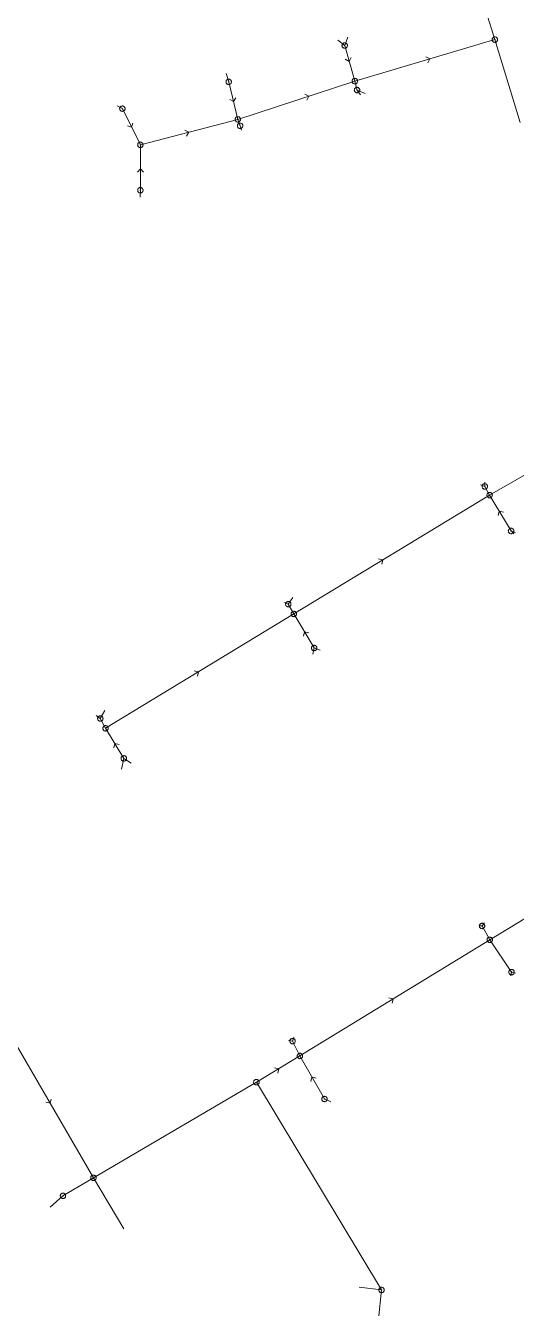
# Model space of a CAD drawing. Header units: metres. Extents: x 25504150 to 25508618, y 6694193 to 6702753.
# Drawn here: x 25504933.5 to 25505016.7, y 6700345.6 to 6700563 of the extents above; entities that cross this region are included whole.
import ezdxf

# ---------------------------------------------------------------- set-up
doc = ezdxf.new("R2010")
doc.units = ezdxf.units.M
for name, pattern in [('Sewer_node', [0]), ('Viemariputket', [0]), ('Viemarivarusteet', [0])]:
    doc.linetypes.add(name, pattern=pattern)
for name, color, linetype, lineweight in [('Sewer_node', 7, 'Sewer_node', 0), ('Viemariputket', 7, 'Viemariputket', 0), ('Viemarivarusteet', 7, 'Viemarivarusteet', 0)]:
    doc.layers.add(name, color=color, linetype=linetype, lineweight=lineweight)

msp = doc.modelspace()

# ---------------------------------------------------------------- linework, layer by layer
at = {"layer": 'Sewer_node', "color": 46, "linetype": 'Continuous', "true_color": 0x7f5f00, "flags": 128}
for points, elevation in [([(25505013.54, 6700560.67), (25505013.53, 6700560.74), (25505013.52, 6700560.81), (25505013.49, 6700560.88), (25505013.45, 6700560.94), (25505013.41, 6700561), (25505013.35, 6700561.04), (25505013.29, 6700561.08), (25505013.22, 6700561.11), (25505013.15, 6700561.12), (25505013.08, 6700561.13), (25505013.01, 6700561.12), (25505012.94, 6700561.11), (25505012.87, 6700561.08), (25505012.81, 6700561.04), (25505012.75, 6700561), (25505012.71, 6700560.94), (25505012.67, 6700560.88), (25505012.64, 6700560.81), (25505012.63, 6700560.74), (25505012.62, 6700560.67), (25505012.63, 6700560.6), (25505012.64, 6700560.53), (25505012.67, 6700560.46), (25505012.71, 6700560.4), (25505012.75, 6700560.34), (25505012.81, 6700560.3), (25505012.87, 6700560.26), (25505012.94, 6700560.23), (25505013.01, 6700560.22), (25505013.08, 6700560.21), (25505013.15, 6700560.22), (25505013.22, 6700560.23), (25505013.29, 6700560.26), (25505013.35, 6700560.3), (25505013.41, 6700560.34), (25505013.45, 6700560.4), (25505013.49, 6700560.46), (25505013.52, 6700560.53), (25505013.53, 6700560.6)], 57.4), ([(25504988.07, 6700559.67), (25504988.06, 6700559.74), (25504988.05, 6700559.81), (25504988.02, 6700559.88), (25504987.98, 6700559.94), (25504987.94, 6700560), (25504987.88, 6700560.04), (25504987.82, 6700560.08), (25504987.75, 6700560.11), (25504987.68, 6700560.12), (25504987.61, 6700560.13), (25504987.54, 6700560.12), (25504987.47, 6700560.11), (25504987.4, 6700560.08), (25504987.34, 6700560.04), (25504987.28, 6700560), (25504987.24, 6700559.94), (25504987.2, 6700559.88), (25504987.17, 6700559.81), (25504987.16, 6700559.74), (25504987.15, 6700559.67), (25504987.16, 6700559.6), (25504987.17, 6700559.53), (25504987.2, 6700559.46), (25504987.24, 6700559.4), (25504987.28, 6700559.34), (25504987.34, 6700559.3), (25504987.4, 6700559.26), (25504987.47, 6700559.23), (25504987.54, 6700559.22), (25504987.61, 6700559.21), (25504987.68, 6700559.22), (25504987.75, 6700559.23), (25504987.82, 6700559.26), (25504987.88, 6700559.3), (25504987.94, 6700559.34), (25504987.98, 6700559.4), (25504988.02, 6700559.46), (25504988.05, 6700559.53), (25504988.06, 6700559.6)], 57.3), ([(25504968.4, 6700553.51), (25504968.39, 6700553.58), (25504968.38, 6700553.65), (25504968.35, 6700553.72), (25504968.31, 6700553.78), (25504968.27, 6700553.84), (25504968.21, 6700553.88), (25504968.15, 6700553.92), (25504968.08, 6700553.95), (25504968.01, 6700553.96), (25504967.94, 6700553.97), (25504967.87, 6700553.96), (25504967.8, 6700553.95), (25504967.73, 6700553.92), (25504967.67, 6700553.88), (25504967.61, 6700553.84), (25504967.57, 6700553.78), (25504967.53, 6700553.72), (25504967.5, 6700553.65), (25504967.49, 6700553.58), (25504967.48, 6700553.51), (25504967.49, 6700553.44), (25504967.5, 6700553.37), (25504967.53, 6700553.3), (25504967.57, 6700553.24), (25504967.61, 6700553.18), (25504967.67, 6700553.14), (25504967.73, 6700553.1), (25504967.8, 6700553.07), (25504967.87, 6700553.06), (25504967.94, 6700553.05), (25504968.01, 6700553.06), (25504968.08, 6700553.07), (25504968.15, 6700553.1), (25504968.21, 6700553.14), (25504968.27, 6700553.18), (25504968.31, 6700553.24), (25504968.35, 6700553.3), (25504968.38, 6700553.37), (25504968.39, 6700553.44)], 58.15), ([(25504989.79, 6700553.64), (25504989.78, 6700553.71), (25504989.77, 6700553.78), (25504989.74, 6700553.85), (25504989.7, 6700553.91), (25504989.66, 6700553.97), (25504989.6, 6700554.01), (25504989.54, 6700554.05), (25504989.47, 6700554.08), (25504989.4, 6700554.09), (25504989.33, 6700554.1), (25504989.26, 6700554.09), (25504989.19, 6700554.08), (25504989.12, 6700554.05), (25504989.06, 6700554.01), (25504989, 6700553.97), (25504988.96, 6700553.91), (25504988.92, 6700553.85), (25504988.89, 6700553.78), (25504988.88, 6700553.71), (25504988.87, 6700553.64), (25504988.88, 6700553.57), (25504988.89, 6700553.5), (25504988.92, 6700553.43), (25504988.96, 6700553.37), (25504989, 6700553.31), (25504989.06, 6700553.27), (25504989.12, 6700553.23), (25504989.19, 6700553.2), (25504989.26, 6700553.19), (25504989.33, 6700553.18), (25504989.4, 6700553.19), (25504989.47, 6700553.2), (25504989.54, 6700553.23), (25504989.6, 6700553.27), (25504989.66, 6700553.31), (25504989.7, 6700553.37), (25504989.74, 6700553.43), (25504989.77, 6700553.5), (25504989.78, 6700553.57)], 57.18), ([(25504990.16, 6700552.13), (25504990.15, 6700552.2), (25504990.14, 6700552.27), (25504990.11, 6700552.34), (25504990.07, 6700552.4), (25504990.03, 6700552.46), (25504989.97, 6700552.5), (25504989.91, 6700552.54), (25504989.84, 6700552.57), (25504989.77, 6700552.58), (25504989.7, 6700552.59), (25504989.63, 6700552.58), (25504989.56, 6700552.57), (25504989.49, 6700552.54), (25504989.43, 6700552.5), (25504989.37, 6700552.46), (25504989.33, 6700552.4), (25504989.29, 6700552.34), (25504989.26, 6700552.27), (25504989.25, 6700552.2), (25504989.24, 6700552.13), (25504989.25, 6700552.06), (25504989.26, 6700551.99), (25504989.29, 6700551.92), (25504989.33, 6700551.86), (25504989.37, 6700551.8), (25504989.43, 6700551.76), (25504989.49, 6700551.72), (25504989.56, 6700551.69), (25504989.63, 6700551.68), (25504989.7, 6700551.67), (25504989.77, 6700551.68), (25504989.84, 6700551.69), (25504989.91, 6700551.72), (25504989.97, 6700551.76), (25504990.03, 6700551.8), (25504990.07, 6700551.86), (25504990.11, 6700551.92), (25504990.14, 6700551.99), (25504990.15, 6700552.06)], 57.19), ([(25504950.36, 6700548.97), (25504950.35, 6700549.04), (25504950.34, 6700549.11), (25504950.31, 6700549.18), (25504950.27, 6700549.24), (25504950.23, 6700549.3), (25504950.17, 6700549.34), (25504950.11, 6700549.38), (25504950.04, 6700549.41), (25504949.97, 6700549.42), (25504949.9, 6700549.43), (25504949.83, 6700549.42), (25504949.76, 6700549.41), (25504949.69, 6700549.38), (25504949.63, 6700549.34), (25504949.57, 6700549.3), (25504949.53, 6700549.24), (25504949.49, 6700549.18), (25504949.46, 6700549.11), (25504949.45, 6700549.04), (25504949.44, 6700548.97), (25504949.45, 6700548.9), (25504949.46, 6700548.83), (25504949.49, 6700548.76), (25504949.53, 6700548.7), (25504949.57, 6700548.64), (25504949.63, 6700548.6), (25504949.69, 6700548.56), (25504949.76, 6700548.53), (25504949.83, 6700548.52), (25504949.9, 6700548.51), (25504949.97, 6700548.52), (25504950.04, 6700548.53), (25504950.11, 6700548.56), (25504950.17, 6700548.6), (25504950.23, 6700548.64), (25504950.27, 6700548.7), (25504950.31, 6700548.76), (25504950.34, 6700548.83), (25504950.35, 6700548.9)], 59.61), ([(25504969.94, 6700547.15), (25504969.93, 6700547.22), (25504969.92, 6700547.29), (25504969.89, 6700547.36), (25504969.85, 6700547.42), (25504969.81, 6700547.48), (25504969.75, 6700547.52), (25504969.69, 6700547.56), (25504969.62, 6700547.59), (25504969.55, 6700547.6), (25504969.48, 6700547.61), (25504969.41, 6700547.6), (25504969.34, 6700547.59), (25504969.27, 6700547.56), (25504969.21, 6700547.52), (25504969.15, 6700547.48), (25504969.11, 6700547.42), (25504969.07, 6700547.36), (25504969.04, 6700547.29), (25504969.03, 6700547.22), (25504969.02, 6700547.15), (25504969.03, 6700547.08), (25504969.04, 6700547.01), (25504969.07, 6700546.94), (25504969.11, 6700546.88), (25504969.15, 6700546.82), (25504969.21, 6700546.78), (25504969.27, 6700546.74), (25504969.34, 6700546.71), (25504969.41, 6700546.7), (25504969.48, 6700546.69), (25504969.55, 6700546.7), (25504969.62, 6700546.71), (25504969.69, 6700546.74), (25504969.75, 6700546.78), (25504969.81, 6700546.82), (25504969.85, 6700546.88), (25504969.89, 6700546.94), (25504969.92, 6700547.01), (25504969.93, 6700547.08)], 58.06), ([(25504970.33, 6700546.07), (25504970.32, 6700546.14), (25504970.31, 6700546.21), (25504970.28, 6700546.28), (25504970.24, 6700546.34), (25504970.2, 6700546.4), (25504970.14, 6700546.44), (25504970.08, 6700546.48), (25504970.01, 6700546.51), (25504969.94, 6700546.52), (25504969.87, 6700546.53), (25504969.8, 6700546.52), (25504969.73, 6700546.51), (25504969.66, 6700546.48), (25504969.6, 6700546.44), (25504969.54, 6700546.4), (25504969.5, 6700546.34), (25504969.46, 6700546.28), (25504969.43, 6700546.21), (25504969.42, 6700546.14), (25504969.41, 6700546.07), (25504969.42, 6700546), (25504969.43, 6700545.93), (25504969.46, 6700545.86), (25504969.5, 6700545.8), (25504969.54, 6700545.74), (25504969.6, 6700545.7), (25504969.66, 6700545.66), (25504969.73, 6700545.63), (25504969.8, 6700545.62), (25504969.87, 6700545.61), (25504969.94, 6700545.62), (25504970.01, 6700545.63), (25504970.08, 6700545.66), (25504970.14, 6700545.7), (25504970.2, 6700545.74), (25504970.24, 6700545.8), (25504970.28, 6700545.86), (25504970.31, 6700545.93), (25504970.32, 6700546)], 58.09), ([(25504953.41, 6700542.83), (25504953.4, 6700542.9), (25504953.39, 6700542.97), (25504953.36, 6700543.04), (25504953.32, 6700543.1), (25504953.28, 6700543.16), (25504953.22, 6700543.2), (25504953.16, 6700543.24), (25504953.09, 6700543.27), (25504953.02, 6700543.28), (25504952.95, 6700543.29), (25504952.88, 6700543.28), (25504952.81, 6700543.27), (25504952.74, 6700543.24), (25504952.68, 6700543.2), (25504952.62, 6700543.16), (25504952.58, 6700543.1), (25504952.54, 6700543.04), (25504952.51, 6700542.97), (25504952.5, 6700542.9), (25504952.49, 6700542.83), (25504952.5, 6700542.76), (25504952.51, 6700542.69), (25504952.54, 6700542.62), (25504952.58, 6700542.56), (25504952.62, 6700542.5), (25504952.68, 6700542.46), (25504952.74, 6700542.42), (25504952.81, 6700542.39), (25504952.88, 6700542.38), (25504952.95, 6700542.37), (25504953.02, 6700542.38), (25504953.09, 6700542.39), (25504953.16, 6700542.42), (25504953.22, 6700542.46), (25504953.28, 6700542.5), (25504953.32, 6700542.56), (25504953.36, 6700542.62), (25504953.39, 6700542.69), (25504953.4, 6700542.76)], 59.41), ([(25504953.42, 6700535.14), (25504953.41, 6700535.21), (25504953.4, 6700535.28), (25504953.37, 6700535.35), (25504953.33, 6700535.41), (25504953.29, 6700535.47), (25504953.23, 6700535.51), (25504953.17, 6700535.55), (25504953.1, 6700535.58), (25504953.03, 6700535.59), (25504952.96, 6700535.6), (25504952.89, 6700535.59), (25504952.82, 6700535.58), (25504952.75, 6700535.55), (25504952.69, 6700535.51), (25504952.63, 6700535.47), (25504952.59, 6700535.41), (25504952.55, 6700535.35), (25504952.52, 6700535.28), (25504952.51, 6700535.21), (25504952.5, 6700535.14), (25504952.51, 6700535.07), (25504952.52, 6700535), (25504952.55, 6700534.93), (25504952.59, 6700534.87), (25504952.63, 6700534.81), (25504952.69, 6700534.77), (25504952.75, 6700534.73), (25504952.82, 6700534.7), (25504952.89, 6700534.69), (25504952.96, 6700534.68), (25504953.03, 6700534.69), (25504953.1, 6700534.7), (25504953.17, 6700534.73), (25504953.23, 6700534.77), (25504953.29, 6700534.81), (25504953.33, 6700534.87), (25504953.37, 6700534.93), (25504953.4, 6700535), (25504953.41, 6700535.07)], 59.45), ([(25505011.83, 6700484.93), (25505011.82, 6700485), (25505011.81, 6700485.07), (25505011.78, 6700485.14), (25505011.74, 6700485.2), (25505011.7, 6700485.26), (25505011.64, 6700485.3), (25505011.58, 6700485.34), (25505011.51, 6700485.37), (25505011.44, 6700485.38), (25505011.37, 6700485.39), (25505011.3, 6700485.38), (25505011.23, 6700485.37), (25505011.16, 6700485.34), (25505011.1, 6700485.3), (25505011.04, 6700485.26), (25505011, 6700485.2), (25505010.96, 6700485.14), (25505010.93, 6700485.07), (25505010.92, 6700485), (25505010.91, 6700484.93), (25505010.92, 6700484.86), (25505010.93, 6700484.79), (25505010.96, 6700484.72), (25505011, 6700484.66), (25505011.04, 6700484.6), (25505011.1, 6700484.56), (25505011.16, 6700484.52), (25505011.23, 6700484.49), (25505011.3, 6700484.48), (25505011.37, 6700484.47), (25505011.44, 6700484.48), (25505011.51, 6700484.49), (25505011.58, 6700484.52), (25505011.64, 6700484.56), (25505011.7, 6700484.6), (25505011.74, 6700484.66), (25505011.78, 6700484.72), (25505011.81, 6700484.79), (25505011.82, 6700484.86)], 55.68), ([(25505012.65, 6700483.47), (25505012.64, 6700483.54), (25505012.63, 6700483.61), (25505012.6, 6700483.68), (25505012.56, 6700483.74), (25505012.52, 6700483.8), (25505012.46, 6700483.84), (25505012.4, 6700483.88), (25505012.33, 6700483.91), (25505012.26, 6700483.92), (25505012.19, 6700483.93), (25505012.12, 6700483.92), (25505012.05, 6700483.91), (25505011.98, 6700483.88), (25505011.92, 6700483.84), (25505011.86, 6700483.8), (25505011.82, 6700483.74), (25505011.78, 6700483.68), (25505011.75, 6700483.61), (25505011.74, 6700483.54), (25505011.73, 6700483.47), (25505011.74, 6700483.4), (25505011.75, 6700483.33), (25505011.78, 6700483.26), (25505011.82, 6700483.2), (25505011.86, 6700483.14), (25505011.92, 6700483.1), (25505011.98, 6700483.06), (25505012.05, 6700483.03), (25505012.12, 6700483.02), (25505012.19, 6700483.01), (25505012.26, 6700483.02), (25505012.33, 6700483.03), (25505012.4, 6700483.06), (25505012.46, 6700483.1), (25505012.52, 6700483.14), (25505012.56, 6700483.2), (25505012.6, 6700483.26), (25505012.63, 6700483.33), (25505012.64, 6700483.4)], 55.53), ([(25505016.3, 6700477.39), (25505016.29, 6700477.46), (25505016.28, 6700477.54), (25505016.25, 6700477.6), (25505016.21, 6700477.67), (25505016.16, 6700477.72), (25505016.11, 6700477.77), (25505016.04, 6700477.81), (25505015.98, 6700477.84), (25505015.9, 6700477.85), (25505015.83, 6700477.86), (25505015.76, 6700477.85), (25505015.68, 6700477.84), (25505015.62, 6700477.81), (25505015.55, 6700477.77), (25505015.5, 6700477.72), (25505015.45, 6700477.67), (25505015.41, 6700477.6), (25505015.38, 6700477.54), (25505015.37, 6700477.46), (25505015.36, 6700477.39), (25505015.37, 6700477.32), (25505015.38, 6700477.24), (25505015.41, 6700477.18), (25505015.45, 6700477.11), (25505015.5, 6700477.06), (25505015.55, 6700477.01), (25505015.62, 6700476.97), (25505015.68, 6700476.94), (25505015.76, 6700476.93), (25505015.83, 6700476.92), (25505015.9, 6700476.93), (25505015.98, 6700476.94), (25505016.04, 6700476.97), (25505016.11, 6700477.01), (25505016.16, 6700477.06), (25505016.21, 6700477.11), (25505016.25, 6700477.18), (25505016.28, 6700477.24), (25505016.29, 6700477.32)], 55.4), ([(25504978.5, 6700464.97), (25504978.49, 6700465.04), (25504978.48, 6700465.11), (25504978.45, 6700465.18), (25504978.41, 6700465.24), (25504978.37, 6700465.3), (25504978.31, 6700465.34), (25504978.25, 6700465.38), (25504978.18, 6700465.41), (25504978.11, 6700465.42), (25504978.04, 6700465.43), (25504977.97, 6700465.42), (25504977.9, 6700465.41), (25504977.83, 6700465.38), (25504977.77, 6700465.34), (25504977.71, 6700465.3), (25504977.67, 6700465.24), (25504977.63, 6700465.18), (25504977.6, 6700465.11), (25504977.59, 6700465.04), (25504977.58, 6700464.97), (25504977.59, 6700464.9), (25504977.6, 6700464.83), (25504977.63, 6700464.76), (25504977.67, 6700464.7), (25504977.71, 6700464.64), (25504977.77, 6700464.6), (25504977.83, 6700464.56), (25504977.9, 6700464.53), (25504977.97, 6700464.52), (25504978.04, 6700464.51), (25504978.11, 6700464.52), (25504978.18, 6700464.53), (25504978.25, 6700464.56), (25504978.31, 6700464.6), (25504978.37, 6700464.64), (25504978.41, 6700464.7), (25504978.45, 6700464.76), (25504978.48, 6700464.83), (25504978.49, 6700464.9)], 55.57), ([(25504979.44, 6700463.32), (25504979.43, 6700463.39), (25504979.42, 6700463.46), (25504979.39, 6700463.53), (25504979.35, 6700463.59), (25504979.31, 6700463.65), (25504979.25, 6700463.69), (25504979.19, 6700463.73), (25504979.12, 6700463.76), (25504979.05, 6700463.77), (25504978.98, 6700463.78), (25504978.91, 6700463.77), (25504978.84, 6700463.76), (25504978.77, 6700463.73), (25504978.71, 6700463.69), (25504978.65, 6700463.65), (25504978.61, 6700463.59), (25504978.57, 6700463.53), (25504978.54, 6700463.46), (25504978.53, 6700463.39), (25504978.52, 6700463.32), (25504978.53, 6700463.25), (25504978.54, 6700463.18), (25504978.57, 6700463.11), (25504978.61, 6700463.05), (25504978.65, 6700462.99), (25504978.71, 6700462.95), (25504978.77, 6700462.91), (25504978.84, 6700462.88), (25504978.91, 6700462.87), (25504978.98, 6700462.86), (25504979.05, 6700462.87), (25504979.12, 6700462.88), (25504979.19, 6700462.91), (25504979.25, 6700462.95), (25504979.31, 6700462.99), (25504979.35, 6700463.05), (25504979.39, 6700463.11), (25504979.42, 6700463.18), (25504979.43, 6700463.25)], 55.47), ([(25504982.89, 6700457.56), (25504982.88, 6700457.63), (25504982.87, 6700457.7), (25504982.84, 6700457.77), (25504982.8, 6700457.83), (25504982.76, 6700457.89), (25504982.7, 6700457.93), (25504982.64, 6700457.97), (25504982.57, 6700458), (25504982.5, 6700458.01), (25504982.43, 6700458.02), (25504982.36, 6700458.01), (25504982.29, 6700458), (25504982.22, 6700457.97), (25504982.16, 6700457.93), (25504982.1, 6700457.89), (25504982.06, 6700457.83), (25504982.02, 6700457.77), (25504981.99, 6700457.7), (25504981.98, 6700457.63), (25504981.97, 6700457.56), (25504981.98, 6700457.49), (25504981.99, 6700457.42), (25504982.02, 6700457.35), (25504982.06, 6700457.29), (25504982.1, 6700457.23), (25504982.16, 6700457.19), (25504982.22, 6700457.15), (25504982.29, 6700457.12), (25504982.36, 6700457.11), (25504982.43, 6700457.1), (25504982.5, 6700457.11), (25504982.57, 6700457.12), (25504982.64, 6700457.15), (25504982.7, 6700457.19), (25504982.76, 6700457.23), (25504982.8, 6700457.29), (25504982.84, 6700457.35), (25504982.87, 6700457.42), (25504982.88, 6700457.49)], 55.25), ([(25504946.62, 6700445.6), (25504946.61, 6700445.67), (25504946.6, 6700445.74), (25504946.57, 6700445.81), (25504946.53, 6700445.87), (25504946.49, 6700445.93), (25504946.43, 6700445.97), (25504946.37, 6700446.01), (25504946.3, 6700446.04), (25504946.23, 6700446.05), (25504946.16, 6700446.06), (25504946.09, 6700446.05), (25504946.02, 6700446.04), (25504945.95, 6700446.01), (25504945.89, 6700445.97), (25504945.83, 6700445.93), (25504945.79, 6700445.87), (25504945.75, 6700445.81), (25504945.72, 6700445.74), (25504945.71, 6700445.67), (25504945.7, 6700445.6), (25504945.71, 6700445.53), (25504945.72, 6700445.46), (25504945.75, 6700445.39), (25504945.79, 6700445.33), (25504945.83, 6700445.27), (25504945.89, 6700445.23), (25504945.95, 6700445.19), (25504946.02, 6700445.16), (25504946.09, 6700445.15), (25504946.16, 6700445.14), (25504946.23, 6700445.15), (25504946.3, 6700445.16), (25504946.37, 6700445.19), (25504946.43, 6700445.23), (25504946.49, 6700445.27), (25504946.53, 6700445.33), (25504946.57, 6700445.39), (25504946.6, 6700445.46), (25504946.61, 6700445.53)], 55.78), ([(25504947.51, 6700443.94), (25504947.5, 6700444.01), (25504947.49, 6700444.08), (25504947.46, 6700444.15), (25504947.42, 6700444.21), (25504947.38, 6700444.27), (25504947.32, 6700444.31), (25504947.26, 6700444.35), (25504947.19, 6700444.38), (25504947.12, 6700444.39), (25504947.05, 6700444.4), (25504946.98, 6700444.39), (25504946.91, 6700444.38), (25504946.84, 6700444.35), (25504946.78, 6700444.31), (25504946.72, 6700444.27), (25504946.68, 6700444.21), (25504946.64, 6700444.15), (25504946.61, 6700444.08), (25504946.6, 6700444.01), (25504946.59, 6700443.94), (25504946.6, 6700443.87), (25504946.61, 6700443.8), (25504946.64, 6700443.73), (25504946.68, 6700443.67), (25504946.72, 6700443.61), (25504946.78, 6700443.57), (25504946.84, 6700443.53), (25504946.91, 6700443.5), (25504946.98, 6700443.49), (25504947.05, 6700443.48), (25504947.12, 6700443.49), (25504947.19, 6700443.5), (25504947.26, 6700443.53), (25504947.32, 6700443.57), (25504947.38, 6700443.61), (25504947.42, 6700443.67), (25504947.46, 6700443.73), (25504947.49, 6700443.8), (25504947.5, 6700443.87)], 55.6), ([(25504950.61, 6700438.84), (25504950.6, 6700438.91), (25504950.59, 6700438.99), (25504950.56, 6700439.05), (25504950.52, 6700439.12), (25504950.47, 6700439.17), (25504950.42, 6700439.22), (25504950.35, 6700439.26), (25504950.29, 6700439.29), (25504950.21, 6700439.3), (25504950.14, 6700439.31), (25504950.07, 6700439.3), (25504949.99, 6700439.29), (25504949.93, 6700439.26), (25504949.86, 6700439.22), (25504949.81, 6700439.17), (25504949.76, 6700439.12), (25504949.72, 6700439.05), (25504949.69, 6700438.99), (25504949.68, 6700438.91), (25504949.67, 6700438.84), (25504949.68, 6700438.77), (25504949.69, 6700438.69), (25504949.72, 6700438.63), (25504949.76, 6700438.56), (25504949.81, 6700438.51), (25504949.86, 6700438.46), (25504949.93, 6700438.42), (25504949.99, 6700438.39), (25504950.07, 6700438.38), (25504950.14, 6700438.37), (25504950.21, 6700438.38), (25504950.29, 6700438.39), (25504950.35, 6700438.42), (25504950.42, 6700438.46), (25504950.47, 6700438.51), (25504950.52, 6700438.56), (25504950.56, 6700438.63), (25504950.59, 6700438.69), (25504950.6, 6700438.77)], 55.42), ([(25505011.36, 6700410.44), (25505011.35, 6700410.51), (25505011.34, 6700410.58), (25505011.31, 6700410.65), (25505011.27, 6700410.71), (25505011.23, 6700410.77), (25505011.17, 6700410.81), (25505011.11, 6700410.85), (25505011.04, 6700410.88), (25505010.97, 6700410.89), (25505010.9, 6700410.9), (25505010.83, 6700410.89), (25505010.76, 6700410.88), (25505010.69, 6700410.85), (25505010.63, 6700410.81), (25505010.57, 6700410.77), (25505010.53, 6700410.71), (25505010.49, 6700410.65), (25505010.46, 6700410.58), (25505010.45, 6700410.51), (25505010.44, 6700410.44), (25505010.45, 6700410.37), (25505010.46, 6700410.3), (25505010.49, 6700410.23), (25505010.53, 6700410.17), (25505010.57, 6700410.11), (25505010.63, 6700410.07), (25505010.69, 6700410.03), (25505010.76, 6700410), (25505010.83, 6700409.99), (25505010.9, 6700409.98), (25505010.97, 6700409.99), (25505011.04, 6700410), (25505011.11, 6700410.03), (25505011.17, 6700410.07), (25505011.23, 6700410.11), (25505011.27, 6700410.17), (25505011.31, 6700410.23), (25505011.34, 6700410.3), (25505011.35, 6700410.37)], 54.86), ([(25505012.67, 6700408.1), (25505012.66, 6700408.17), (25505012.65, 6700408.24), (25505012.62, 6700408.31), (25505012.58, 6700408.37), (25505012.54, 6700408.43), (25505012.48, 6700408.47), (25505012.42, 6700408.51), (25505012.35, 6700408.54), (25505012.28, 6700408.55), (25505012.21, 6700408.56), (25505012.14, 6700408.55), (25505012.07, 6700408.54), (25505012, 6700408.51), (25505011.94, 6700408.47), (25505011.88, 6700408.43), (25505011.84, 6700408.37), (25505011.8, 6700408.31), (25505011.77, 6700408.24), (25505011.76, 6700408.17), (25505011.75, 6700408.1), (25505011.76, 6700408.03), (25505011.77, 6700407.96), (25505011.8, 6700407.89), (25505011.84, 6700407.83), (25505011.88, 6700407.77), (25505011.94, 6700407.73), (25505012, 6700407.69), (25505012.07, 6700407.66), (25505012.14, 6700407.65), (25505012.21, 6700407.64), (25505012.28, 6700407.65), (25505012.35, 6700407.66), (25505012.42, 6700407.69), (25505012.48, 6700407.73), (25505012.54, 6700407.77), (25505012.58, 6700407.83), (25505012.62, 6700407.89), (25505012.65, 6700407.96), (25505012.66, 6700408.03)], 54.87), ([(25505016.37, 6700402.61), (25505016.36, 6700402.68), (25505016.35, 6700402.75), (25505016.32, 6700402.82), (25505016.28, 6700402.88), (25505016.24, 6700402.94), (25505016.18, 6700402.98), (25505016.12, 6700403.02), (25505016.05, 6700403.05), (25505015.98, 6700403.06), (25505015.91, 6700403.07), (25505015.84, 6700403.06), (25505015.77, 6700403.05), (25505015.7, 6700403.02), (25505015.64, 6700402.98), (25505015.58, 6700402.94), (25505015.54, 6700402.88), (25505015.5, 6700402.82), (25505015.47, 6700402.75), (25505015.46, 6700402.68), (25505015.45, 6700402.61), (25505015.46, 6700402.54), (25505015.47, 6700402.47), (25505015.5, 6700402.4), (25505015.54, 6700402.34), (25505015.58, 6700402.28), (25505015.64, 6700402.24), (25505015.7, 6700402.2), (25505015.77, 6700402.17), (25505015.84, 6700402.16), (25505015.91, 6700402.15), (25505015.98, 6700402.16), (25505016.05, 6700402.17), (25505016.12, 6700402.2), (25505016.18, 6700402.24), (25505016.24, 6700402.28), (25505016.28, 6700402.34), (25505016.32, 6700402.4), (25505016.35, 6700402.47), (25505016.36, 6700402.54)], 55.03), ([(25504979.23, 6700390.92), (25504979.22, 6700390.99), (25504979.21, 6700391.06), (25504979.18, 6700391.13), (25504979.14, 6700391.19), (25504979.1, 6700391.25), (25504979.04, 6700391.29), (25504978.98, 6700391.33), (25504978.91, 6700391.36), (25504978.84, 6700391.37), (25504978.77, 6700391.38), (25504978.7, 6700391.37), (25504978.63, 6700391.36), (25504978.56, 6700391.33), (25504978.5, 6700391.29), (25504978.44, 6700391.25), (25504978.4, 6700391.19), (25504978.36, 6700391.13), (25504978.33, 6700391.06), (25504978.32, 6700390.99), (25504978.31, 6700390.92), (25504978.32, 6700390.85), (25504978.33, 6700390.78), (25504978.36, 6700390.71), (25504978.4, 6700390.65), (25504978.44, 6700390.59), (25504978.5, 6700390.55), (25504978.56, 6700390.51), (25504978.63, 6700390.48), (25504978.7, 6700390.47), (25504978.77, 6700390.46), (25504978.84, 6700390.47), (25504978.91, 6700390.48), (25504978.98, 6700390.51), (25504979.04, 6700390.55), (25504979.1, 6700390.59), (25504979.14, 6700390.65), (25504979.18, 6700390.71), (25504979.21, 6700390.78), (25504979.22, 6700390.85)], 54.93), ([(25504980.48, 6700388.4), (25504980.47, 6700388.47), (25504980.46, 6700388.54), (25504980.43, 6700388.61), (25504980.39, 6700388.67), (25504980.35, 6700388.73), (25504980.29, 6700388.77), (25504980.23, 6700388.81), (25504980.16, 6700388.84), (25504980.09, 6700388.85), (25504980.02, 6700388.86), (25504979.95, 6700388.85), (25504979.88, 6700388.84), (25504979.81, 6700388.81), (25504979.75, 6700388.77), (25504979.69, 6700388.73), (25504979.65, 6700388.67), (25504979.61, 6700388.61), (25504979.58, 6700388.54), (25504979.57, 6700388.47), (25504979.56, 6700388.4), (25504979.57, 6700388.33), (25504979.58, 6700388.26), (25504979.61, 6700388.19), (25504979.65, 6700388.13), (25504979.69, 6700388.07), (25504979.75, 6700388.03), (25504979.81, 6700387.99), (25504979.88, 6700387.96), (25504979.95, 6700387.95), (25504980.02, 6700387.94), (25504980.09, 6700387.95), (25504980.16, 6700387.96), (25504980.23, 6700387.99), (25504980.29, 6700388.03), (25504980.35, 6700388.07), (25504980.39, 6700388.13), (25504980.43, 6700388.19), (25504980.46, 6700388.26), (25504980.47, 6700388.33)], 54.94), ([(25504973.1, 6700383.96), (25504973.09, 6700384.03), (25504973.08, 6700384.11), (25504973.05, 6700384.17), (25504973.01, 6700384.24), (25504972.96, 6700384.29), (25504972.91, 6700384.34), (25504972.84, 6700384.38), (25504972.78, 6700384.41), (25504972.7, 6700384.42), (25504972.63, 6700384.43), (25504972.56, 6700384.42), (25504972.48, 6700384.41), (25504972.42, 6700384.38), (25504972.35, 6700384.34), (25504972.3, 6700384.29), (25504972.25, 6700384.24), (25504972.21, 6700384.17), (25504972.18, 6700384.11), (25504972.17, 6700384.03), (25504972.16, 6700383.96), (25504972.17, 6700383.89), (25504972.18, 6700383.81), (25504972.21, 6700383.75), (25504972.25, 6700383.68), (25504972.3, 6700383.63), (25504972.35, 6700383.58), (25504972.42, 6700383.54), (25504972.48, 6700383.51), (25504972.56, 6700383.5), (25504972.63, 6700383.49), (25504972.7, 6700383.5), (25504972.78, 6700383.51), (25504972.84, 6700383.54), (25504972.91, 6700383.58), (25504972.96, 6700383.63), (25504973.01, 6700383.68), (25504973.05, 6700383.75), (25504973.08, 6700383.81), (25504973.09, 6700383.89)], 54.84), ([(25504984.63, 6700381.11), (25504984.62, 6700381.18), (25504984.61, 6700381.25), (25504984.58, 6700381.32), (25504984.54, 6700381.38), (25504984.5, 6700381.44), (25504984.44, 6700381.48), (25504984.38, 6700381.52), (25504984.31, 6700381.55), (25504984.24, 6700381.56), (25504984.17, 6700381.57), (25504984.1, 6700381.56), (25504984.03, 6700381.55), (25504983.96, 6700381.52), (25504983.9, 6700381.48), (25504983.84, 6700381.44), (25504983.8, 6700381.38), (25504983.76, 6700381.32), (25504983.73, 6700381.25), (25504983.72, 6700381.18), (25504983.71, 6700381.11), (25504983.72, 6700381.04), (25504983.73, 6700380.97), (25504983.76, 6700380.9), (25504983.8, 6700380.84), (25504983.84, 6700380.78), (25504983.9, 6700380.74), (25504983.96, 6700380.7), (25504984.03, 6700380.67), (25504984.1, 6700380.66), (25504984.17, 6700380.65), (25504984.24, 6700380.66), (25504984.31, 6700380.67), (25504984.38, 6700380.7), (25504984.44, 6700380.74), (25504984.5, 6700380.78), (25504984.54, 6700380.84), (25504984.58, 6700380.9), (25504984.61, 6700380.97), (25504984.62, 6700381.04)], 55.26), ([(25504945.45, 6700367.75), (25504945.44, 6700367.82), (25504945.43, 6700367.89), (25504945.4, 6700367.96), (25504945.36, 6700368.02), (25504945.32, 6700368.08), (25504945.26, 6700368.12), (25504945.2, 6700368.16), (25504945.13, 6700368.19), (25504945.06, 6700368.2), (25504944.99, 6700368.21), (25504944.92, 6700368.2), (25504944.85, 6700368.19), (25504944.78, 6700368.16), (25504944.72, 6700368.12), (25504944.66, 6700368.08), (25504944.62, 6700368.02), (25504944.58, 6700367.96), (25504944.55, 6700367.89), (25504944.54, 6700367.82), (25504944.53, 6700367.75), (25504944.54, 6700367.68), (25504944.55, 6700367.61), (25504944.58, 6700367.54), (25504944.62, 6700367.48), (25504944.66, 6700367.42), (25504944.72, 6700367.38), (25504944.78, 6700367.34), (25504944.85, 6700367.31), (25504944.92, 6700367.3), (25504944.99, 6700367.29), (25504945.06, 6700367.3), (25504945.13, 6700367.31), (25504945.2, 6700367.34), (25504945.26, 6700367.38), (25504945.32, 6700367.42), (25504945.36, 6700367.48), (25504945.4, 6700367.54), (25504945.43, 6700367.61), (25504945.44, 6700367.68)], 55.04), ([(25504940.28, 6700364.69), (25504940.27, 6700364.76), (25504940.26, 6700364.83), (25504940.23, 6700364.9), (25504940.19, 6700364.96), (25504940.15, 6700365.02), (25504940.09, 6700365.06), (25504940.03, 6700365.1), (25504939.96, 6700365.13), (25504939.89, 6700365.14), (25504939.82, 6700365.15), (25504939.75, 6700365.14), (25504939.68, 6700365.13), (25504939.61, 6700365.1), (25504939.55, 6700365.06), (25504939.49, 6700365.02), (25504939.45, 6700364.96), (25504939.41, 6700364.9), (25504939.38, 6700364.83), (25504939.37, 6700364.76), (25504939.36, 6700364.69), (25504939.37, 6700364.62), (25504939.38, 6700364.55), (25504939.41, 6700364.48), (25504939.45, 6700364.42), (25504939.49, 6700364.36), (25504939.55, 6700364.32), (25504939.61, 6700364.28), (25504939.68, 6700364.25), (25504939.75, 6700364.24), (25504939.82, 6700364.23), (25504939.89, 6700364.24), (25504939.96, 6700364.25), (25504940.03, 6700364.28), (25504940.09, 6700364.32), (25504940.15, 6700364.36), (25504940.19, 6700364.42), (25504940.23, 6700364.48), (25504940.26, 6700364.55), (25504940.27, 6700364.62)], 54.94), ([(25504994.32, 6700348.74), (25504994.31, 6700348.81), (25504994.3, 6700348.88), (25504994.27, 6700348.95), (25504994.23, 6700349.01), (25504994.19, 6700349.07), (25504994.13, 6700349.11), (25504994.07, 6700349.15), (25504994, 6700349.18), (25504993.93, 6700349.19), (25504993.86, 6700349.2), (25504993.79, 6700349.19), (25504993.72, 6700349.18), (25504993.65, 6700349.15), (25504993.59, 6700349.11), (25504993.53, 6700349.07), (25504993.49, 6700349.01), (25504993.45, 6700348.95), (25504993.42, 6700348.88), (25504993.41, 6700348.81), (25504993.4, 6700348.74), (25504993.41, 6700348.67), (25504993.42, 6700348.6), (25504993.45, 6700348.53), (25504993.49, 6700348.47), (25504993.53, 6700348.41), (25504993.59, 6700348.37), (25504993.65, 6700348.33), (25504993.72, 6700348.3), (25504993.79, 6700348.29), (25504993.86, 6700348.28), (25504993.93, 6700348.29), (25504994, 6700348.3), (25504994.07, 6700348.33), (25504994.13, 6700348.37), (25504994.19, 6700348.41), (25504994.23, 6700348.47), (25504994.27, 6700348.53), (25504994.3, 6700348.6), (25504994.31, 6700348.67)], 55.14)]:
    msp.add_lwpolyline(points, close=True, dxfattribs=dict(at, elevation=elevation))
for points in [[(25504987.71, 6700557.34), (25504988.37, 6700556.99), (25504988.73, 6700557.64)], [(25505001.71, 6700556.73), (25505002.05, 6700557.4), (25505001.39, 6700557.75)], [(25504968.1, 6700550.54), (25504968.75, 6700550.17), (25504969.12, 6700550.8)], [(25504981.18, 6700550.4), (25504981.51, 6700551.08), (25504980.84, 6700551.4)], [(25504950.75, 6700546.04), (25504951.46, 6700545.82), (25504951.69, 6700546.53)], [(25504960.8, 6700544.32), (25504961.17, 6700544.97), (25504960.52, 6700545.34)], [(25504953.5, 6700538.23), (25504952.95, 6700538.75), (25504952.44, 6700538.22)], [(25505014.56, 6700480.58), (25505013.82, 6700480.74), (25505013.66, 6700480.02)], [(25504993.92, 6700471.75), (25504994.08, 6700472.48), (25504993.36, 6700472.65)], [(25504981.52, 6700460.13), (25504980.79, 6700460.29), (25504980.62, 6700459.57)], [(25504962.66, 6700452.78), (25504962.82, 6700453.51), (25504962.1, 6700453.68)], [(25504949.36, 6700441.19), (25504948.63, 6700441.35), (25504948.46, 6700440.62)], [(25504995.68, 6700397.35), (25504995.84, 6700398.08), (25504995.12, 6700398.25)], [(25504976.25, 6700385.5), (25504976.42, 6700386.23), (25504975.7, 6700386.41)], [(25504982.79, 6700384.63), (25504982.06, 6700384.82), (25504981.86, 6700384.1)], [(25504936.92, 6700380.56), (25504937.65, 6700380.38), (25504937.83, 6700381.1)]]:
    msp.add_lwpolyline(points, dxfattribs=at)
at = {"layer": 'Viemariputket', "color": 1, "linetype": 'Continuous', "lineweight": 15}
for p, q in [((25504987.61, 6700559.67), (25504986.45, 6700560.58)), ((25504987.61, 6700559.67), (25504988.14, 6700561.09)), ((25504989.33, 6700553.64), (25504987.61, 6700559.67)), ((25505013.08, 6700560.67), (25504989.33, 6700553.64)), ((25505017.35, 6700546.65), (25505013.08, 6700560.67)), ((25504967.94, 6700553.51), (25504967.51, 6700554.95)), ((25504969.48, 6700547.15), (25504967.94, 6700553.51)), ((25504989.33, 6700553.64), (25504969.48, 6700547.15)), ((25504989.33, 6700553.64), (25504989.7, 6700552.13)), ((25504989.7, 6700552.13), (25504990.31, 6700551.3)), ((25504989.7, 6700552.13), (25504991.08, 6700551.53)), ((25504949.9, 6700548.97), (25504949.02, 6700549.46)), ((25504952.95, 6700542.83), (25504949.9, 6700548.97)), ((25504969.48, 6700547.15), (25504952.95, 6700542.83)), ((25504969.48, 6700547.15), (25504969.87, 6700546.07)), ((25504969.87, 6700546.07), (25504970.1, 6700545.3)), ((25504952.95, 6700542.83), (25504952.96, 6700535.14)), ((25504952.96, 6700535.14), (25504952.93, 6700533.94)), ((25505032.97, 6700495.39), (25505012.19, 6700483.47)), ((25505011.37, 6700484.93), (25505010.64, 6700485.2)), ((25505011.37, 6700484.93), (25505011.37, 6700485.64)), ((25505012.19, 6700483.47), (25504978.98, 6700463.32, 53.11)), ((25505012.19, 6700483.47), (25505011.37, 6700484.93)), ((25505012.19, 6700483.47), (25505015.83, 6700477.39)), ((25505015.83, 6700477.39), (25505016.29, 6700476.93)), ((25505015.83, 6700477.39), (25505016.57, 6700477.1)), ((25504978.04, 6700464.97, 53.53), (25504978.8, 6700466.1)), ((25504978.98, 6700463.32, 53.15), (25504947.05, 6700443.94)), ((25504978.04, 6700464.97, 53.53), (25504977.39, 6700465.25)), ((25504978.98, 6700463.32, 53.29), (25504978.04, 6700464.97, 53.29)), ((25504978.98, 6700463.32, 53.22), (25504982.43, 6700457.56, 53.25)), ((25504982.43, 6700457.56, 53.45), (25504982.22, 6700456.49)), ((25504982.43, 6700457.56, 53.47), (25504983.43, 6700457.21)), ((25504946.16, 6700445.6), (25504945.46, 6700446.09)), ((25504946.16, 6700445.6), (25504946.9, 6700446.96)), ((25504947.05, 6700443.94), (25504946.16, 6700445.6)), ((25504947.05, 6700443.94), (25504950.14, 6700438.84)), ((25504950.14, 6700438.84), (25504949.75, 6700437.01)), ((25504950.14, 6700438.84), (25504951.42, 6700438.01)), ((25505044.93, 6700427.85), (25505012.21, 6700408.1)), ((25505010.9, 6700410.44), (25505010.45, 6700410.45)), ((25505010.9, 6700410.44), (25505011.33, 6700410.98)), ((25505012.21, 6700408.1), (25505010.9, 6700410.44)), ((25504980.02, 6700388.4), (25505012.21, 6700408.1)), ((25505012.21, 6700408.1), (25505015.91, 6700402.61)), ((25505015.91, 6700402.61), (25505015.78, 6700401.99)), ((25505015.91, 6700402.61), (25505016.56, 6700402.46)), ((25504944.99, 6700367.75, 53.1), (25504930.9, 6700391.99, 53.33)), ((25504978.77, 6700390.92), (25504978.96, 6700391.59)), ((25504978.77, 6700390.92), (25504978.06, 6700391.02)), ((25504980.02, 6700388.4), (25504978.77, 6700390.91)), ((25504980.02, 6700388.4), (25504972.63, 6700383.96)), ((25504980.02, 6700388.4), (25504984.17, 6700381.11)), ((25504972.63, 6700383.96), (25504944.99, 6700367.75)), ((25504972.63, 6700383.96, 53), (25504993.86, 6700348.74, 53.16)), ((25504984.17, 6700381.11), (25504985.23, 6700380.63)), ((25504944.99, 6700367.75), (25504939.82, 6700364.69)), ((25504944.99, 6700367.75), (25504950.16, 6700359.12)), ((25504939.82, 6700364.69), (25504937.63, 6700362.77)), ((25504993.86, 6700348.74, 53.2), (25504990.08, 6700349.22, 53.25)), ((25504993.86, 6700348.74, 53.42), (25504993.33, 6700343.8, 53.45))]:
    msp.add_line(p, q, dxfattribs=at)
at = {"layer": 'Viemariputket', "color": 251, "linetype": 'Continuous', "lineweight": 5, "true_color": 0x595959}
msp.add_polyline3d([(25505013.08, 6700560.67, 55.06), (25504991.51, 6700629.29, 0), (25504966.63, 6700708.74, 0)], dxfattribs=at)
at = {"layer": 'Viemarivarusteet', "color": 1}
for p in [(25504987.61, 6700559.67, 57.3), (25505013.08, 6700560.67, 57.4), (25504967.94, 6700553.51, 58.15), (25504989.33, 6700553.64, 57.18), (25504989.7, 6700552.13, 57.19), (25504949.9, 6700548.97, 59.61), (25504969.48, 6700547.15, 58.06), (25504969.87, 6700546.07, 58.09), (25504952.95, 6700542.83, 59.41), (25504952.96, 6700535.14, 59.45), (25505011.37, 6700484.93, 55.68), (25505012.19, 6700483.47, 55.53), (25505015.83, 6700477.39, 55.4), (25504978.04, 6700464.97, 55.57), (25504978.98, 6700463.32, 55.47), (25504982.43, 6700457.56, 55.25), (25504946.16, 6700445.6, 55.78), (25504947.05, 6700443.94, 55.6), (25504950.14, 6700438.84, 55.42), (25505010.9, 6700410.44, 54.86), (25505012.21, 6700408.1, 54.87), (25505015.91, 6700402.61, 55.03), (25504978.77, 6700390.92, 54.93), (25504980.02, 6700388.4, 54.94), (25504972.63, 6700383.96, 54.84), (25504984.17, 6700381.11, 55.26), (25504944.99, 6700367.75, 55.04), (25504939.82, 6700364.69, 54.94), (25504993.86, 6700348.74, 55.14)]:
    msp.add_point(p, dxfattribs=at)

doc.saveas('drawing.dxf')
